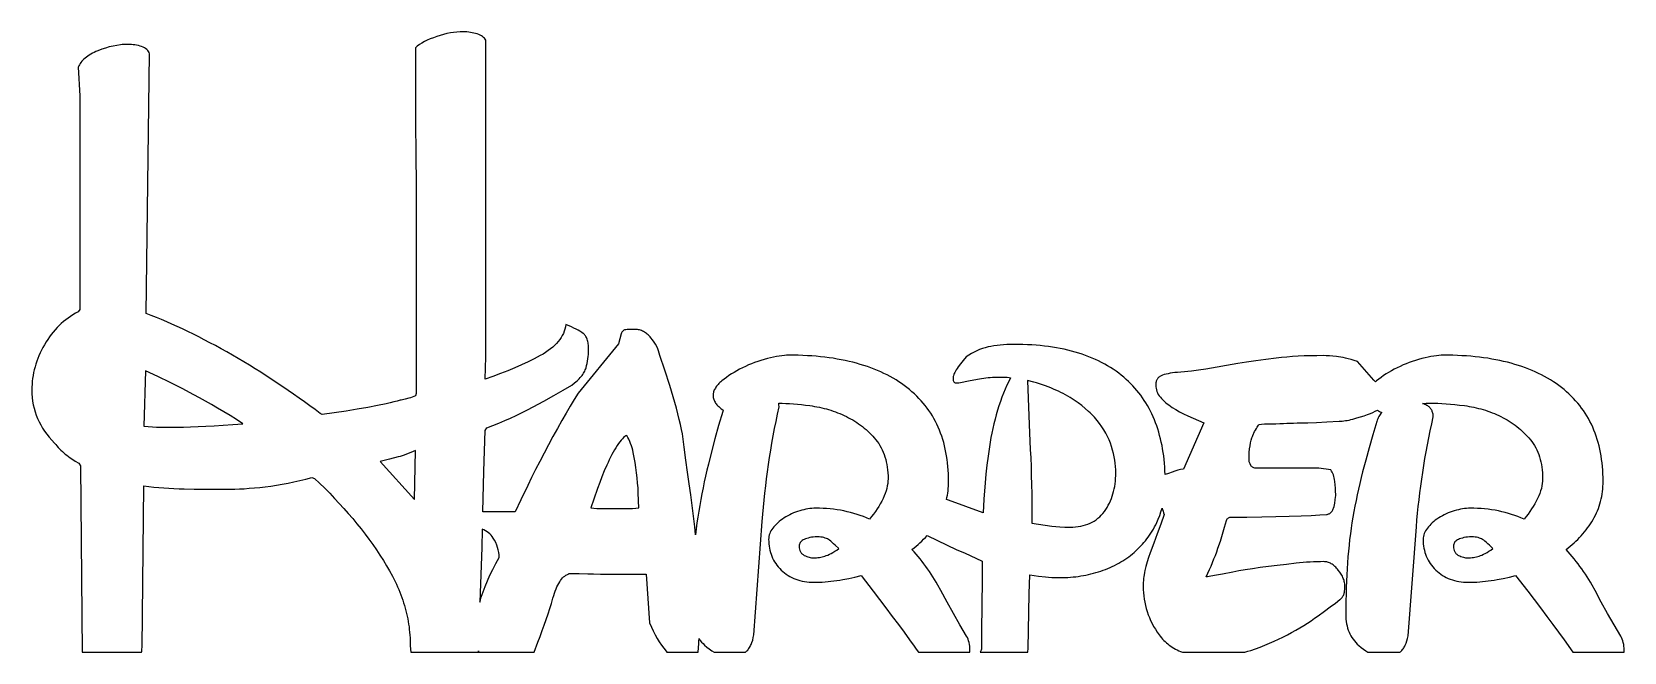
# Model space of a CAD drawing. Extents: x 6 to 257, y 25 to 122.
import ezdxf

# ---------------------------------------------------------------- set-up
doc = ezdxf.new("R2010")
doc.units = 0
doc.layers.add('CAMADA_1', color=18, linetype='CONTINUOUS')

msp = doc.modelspace()

# ---------------------------------------------------------------- linework, layer by layer
at = {"layer": 'CAMADA_1'}
for points in [[(145.68, 24.61), (153.79, 24.61), (153.8, 24.89), (153.79, 25.22), (153.77, 25.53), (153.73, 25.83), (153.67, 26.12), (153.59, 26.4), (153.5, 26.66), (153.4, 26.91), (153.27, 27.15), (152.22, 28.94), (151.2, 30.73), (150.2, 32.52), (149.23, 34.31), (148.73, 35.2), (148.48, 35.63), (148.22, 36.06), (147.95, 36.48), (147.68, 36.9), (147.4, 37.32), (147.12, 37.73), (146.83, 38.13), (146.54, 38.53), (146.24, 38.92), (145.93, 39.31), (145.62, 39.69), (145.3, 40.07), (144.98, 40.44), (144.65, 40.81), (144.98, 41.06), (145.3, 41.32), (145.61, 41.58), (145.92, 41.85), (146.21, 42.13), (146.5, 42.41), (146.78, 42.7), (147.05, 42.99), (151.71, 40.77), (152.94, 40.29), (155.73, 38.95), (155.72, 34.87), (155.7, 33.1), (155.68, 31.51), (155.64, 28.51), (155.63, 25.52), (155.62, 25.29), (155.62, 25.17), (155.6, 25.06), (155.58, 24.95), (155.54, 24.84), (155.49, 24.72), (155.42, 24.61), (162.94, 24.61), (162.96, 25.26), (163.04, 28.05), (163.1, 30.9), (163.16, 33.81), (163.22, 36.78), (164.61, 36.6), (165.7, 36.47), (166.19, 36.43), (166.73, 36.39), (167.33, 36.37), (167.97, 36.37), (168.4, 36.37), (168.82, 36.38), (169.24, 36.4), (169.65, 36.43), (170.07, 36.47), (170.48, 36.51), (170.89, 36.56), (171.29, 36.63), (171.69, 36.69), (172.09, 36.77), (172.49, 36.86), (172.88, 36.95), (173.27, 37.05), (173.66, 37.16), (174.05, 37.28), (174.43, 37.4), (174.81, 37.53), (175.18, 37.67), (175.54, 37.82), (175.9, 37.97), (176.25, 38.13), (176.6, 38.3), (176.94, 38.47), (177.27, 38.65), (177.6, 38.84), (177.92, 39.03), (178.23, 39.24), (178.54, 39.44), (178.84, 39.66), (179.13, 39.88), (179.42, 40.11), (179.7, 40.35), (179.97, 40.59), (180.24, 40.84), (180.5, 41.09), (180.76, 41.36), (181, 41.63), (181.24, 41.9), (181.48, 42.19), (181.7, 42.48), (181.92, 42.77), (182.13, 43.08), (182.34, 43.39), (182.54, 43.71), (182.73, 44.03), (182.92, 44.36), (183.09, 44.7), (183.26, 45.05), (183.51, 45.6), (183.74, 46.16), (183.93, 46.74), (184.1, 47.34), (184.19, 47.1), (184.27, 46.85), (184.35, 46.59), (184.43, 46.31), (183.89, 44.79), (183.35, 43.28), (182.8, 41.78), (182.24, 40.28), (181.97, 39.54), (181.74, 38.83), (181.55, 38.14), (181.39, 37.48), (181.33, 37.15), (181.27, 36.83), (181.22, 36.52), (181.18, 36.21), (181.15, 35.91), (181.13, 35.62), (181.12, 35.33), (181.11, 35.04), (181.12, 34.51), (181.15, 33.99), (181.2, 33.48), (181.27, 32.97), (181.36, 32.47), (181.47, 31.97), (181.59, 31.48), (181.74, 31), (181.91, 30.52), (182.1, 30.05), (182.3, 29.58), (182.53, 29.12), (182.77, 28.67), (183.04, 28.22), (183.33, 27.78), (183.63, 27.35), (183.81, 27.12), (183.99, 26.89), (184.18, 26.68), (184.38, 26.47), (184.58, 26.27), (184.79, 26.08), (185.01, 25.9), (185.24, 25.72), (185.47, 25.55), (185.71, 25.4), (185.95, 25.24), (186.21, 25.1), (186.47, 24.97), (186.74, 24.84), (187.01, 24.72), (187.3, 24.61), (197.13, 24.61), (197.61, 24.75), (198.09, 24.89), (198.84, 25.15), (199.59, 25.42), (200.33, 25.71), (201.05, 26.01), (201.77, 26.32), (202.48, 26.65), (203.17, 26.99), (203.86, 27.35), (204.53, 27.71), (205.18, 28.08), (205.81, 28.45), (206.43, 28.82), (207.02, 29.2), (207.6, 29.57), (208.16, 29.95), (208.7, 30.33), (209.71, 31.07), (210.62, 31.74), (211.43, 32.36), (212.15, 32.92), (212.24, 32.99), (212.33, 33.07), (212.42, 33.15), (212.49, 33.24), (212.56, 33.34), (212.63, 33.45), (212.69, 33.56), (212.74, 33.68), (212.79, 33.81), (212.83, 33.94), (212.86, 34.09), (212.89, 34.24), (212.93, 34.56), (212.94, 34.91), (212.94, 35.07), (212.92, 35.24), (212.9, 35.41), (212.87, 35.57), (212.84, 35.74), (212.79, 35.9), (212.74, 36.07), (212.68, 36.23), (212.61, 36.4), (212.53, 36.57), (212.34, 36.9), (212.13, 37.23), (211.88, 37.56), (211.75, 37.72), (211.61, 37.87), (211.48, 38.01), (211.34, 38.14), (211.2, 38.26), (211.07, 38.37), (210.93, 38.47), (210.79, 38.56), (210.64, 38.63), (210.5, 38.7), (210.36, 38.76), (210.21, 38.8), (210.07, 38.84), (209.92, 38.87), (209.77, 38.88), (209.63, 38.89), (209.09, 38.88), (208.55, 38.87), (208, 38.85), (207.44, 38.82), (206.88, 38.78), (206.33, 38.74), (205.78, 38.68), (205.25, 38.62), (203.7, 38.45), (202.24, 38.29), (200.86, 38.11), (199.56, 37.94), (198.35, 37.77), (197.23, 37.59), (196.19, 37.41), (195.24, 37.23), (193.61, 36.91), (192.37, 36.68), (191.52, 36.55), (191.24, 36.51), (191.06, 36.5), (191.32, 37.06), (191.57, 37.63), (191.82, 38.19), (192.05, 38.75), (192.28, 39.32), (192.5, 39.88), (192.71, 40.45), (192.91, 41.01), (193.3, 42.13), (193.64, 43.23), (193.96, 44.32), (194.24, 45.39), (194.31, 45.51), (194.39, 45.62), (194.48, 45.71), (194.57, 45.78), (194.68, 45.84), (194.79, 45.88), (194.91, 45.91), (195.04, 45.92), (197.49, 45.92), (199.83, 45.95), (202.04, 45.99), (204.12, 46.05), (206.01, 46.11), (207.62, 46.18), (208.96, 46.25), (210.02, 46.31), (210.14, 46.33), (210.24, 46.36), (210.35, 46.4), (210.45, 46.44), (210.54, 46.49), (210.63, 46.55), (210.71, 46.62), (210.79, 46.7), (210.86, 46.78), (210.92, 46.87), (210.99, 46.97), (211.04, 47.07), (211.09, 47.19), (211.14, 47.31), (211.22, 47.57), (211.33, 48.12), (211.42, 48.62), (211.47, 49.08), (211.48, 49.29), (211.48, 49.5), (211.47, 49.97), (211.45, 50.47), (211.41, 51), (211.35, 51.55), (211.31, 51.83), (211.26, 52.09), (211.19, 52.33), (211.12, 52.56), (211.03, 52.78), (210.93, 52.98), (210.81, 53.17), (210.69, 53.34), (208.83, 53.61), (199.02, 53.61), (198.86, 53.62), (198.71, 53.64), (198.57, 53.67), (198.45, 53.72), (198.34, 53.79), (198.24, 53.87), (198.16, 53.96), (198.09, 54.07), (197.97, 54.3), (197.89, 54.52), (197.86, 54.63), (197.84, 54.73), (197.83, 54.83), (197.82, 54.93), (197.83, 55.55), (197.86, 56.12), (197.91, 56.66), (197.97, 57.16), (198.05, 57.62), (198.16, 58.04), (198.28, 58.43), (198.35, 58.61), (198.42, 58.78), (198.7, 59.39), (198.84, 59.64), (198.97, 59.87), (199.09, 60.08), (199.2, 60.25), (199.31, 60.39), (199.41, 60.5), (199.79, 60.56), (200.24, 60.6), (200.78, 60.63), (201.4, 60.64), (202.05, 60.64), (202.66, 60.65), (203.24, 60.67), (203.79, 60.7), (204.32, 60.73), (204.85, 60.75), (205.38, 60.77), (205.91, 60.77), (206.47, 60.77), (207.07, 60.79), (208.43, 60.84), (210.06, 60.92), (212.01, 61.04), (212.25, 61.04), (212.5, 61.06), (212.76, 61.08), (213.02, 61.12), (213.3, 61.16), (213.59, 61.22), (213.89, 61.29), (214.2, 61.37), (214.82, 61.54), (215.41, 61.72), (215.98, 61.9), (216.52, 62.1), (216.95, 62.26), (217.35, 62.43), (217.72, 62.61), (218.08, 62.79), (218.4, 62.59), (218.74, 62.39), (218.61, 62.24), (218.49, 62.08), (218.37, 61.92), (218.27, 61.75), (218.18, 61.57), (218.1, 61.39), (218.04, 61.19), (217.98, 61), (217.34, 58.87), (216.75, 56.84), (216.21, 54.89), (215.72, 53.03), (215.5, 52.13), (215.28, 51.23), (215.07, 50.33), (214.88, 49.44), (214.69, 48.55), (214.52, 47.66), (214.35, 46.78), (214.2, 45.91), (214.05, 45.03), (213.92, 44.15), (213.8, 43.26), (213.68, 42.36), (213.58, 41.46), (213.49, 40.55), (213.41, 39.63), (213.34, 38.71), (213.27, 37.77), (213.22, 36.81), (213.18, 35.83), (213.14, 34.82), (213.11, 33.78), (213.09, 32.73), (213.08, 31.65), (213.07, 30.54), (213.08, 30.16), (213.1, 29.79), (213.14, 29.43), (213.2, 29.08), (213.27, 28.74), (213.36, 28.41), (213.46, 28.09), (213.59, 27.78), (213.72, 27.48), (213.87, 27.19), (214.04, 26.91), (214.23, 26.64), (214.43, 26.37), (214.65, 26.12), (214.88, 25.88), (215.13, 25.65), (215.48, 25.35), (215.85, 25.07), (216.21, 24.83), (216.57, 24.61), (221.62, 24.61), (221.69, 24.67), (221.81, 24.78), (221.91, 24.89), (222.02, 25.02), (222.11, 25.14), (222.21, 25.28), (222.3, 25.42), (222.38, 25.57), (222.45, 25.72), (222.59, 26.05), (222.71, 26.4), (222.81, 26.78), (222.89, 27.19), (224.21, 44.37), (224.3, 45.44), (224.4, 46.51), (224.51, 47.58), (224.63, 48.65), (224.76, 49.72), (224.9, 50.8), (225.05, 51.88), (225.21, 52.96), (225.38, 54.05), (225.56, 55.13), (225.75, 56.22), (225.95, 57.31), (226.17, 58.4), (226.39, 59.5), (226.62, 60.6), (226.86, 61.7), (226.86, 61.85), (226.85, 62), (226.83, 62.14), (226.8, 62.28), (226.77, 62.41), (226.72, 62.54), (226.67, 62.66), (226.62, 62.78), (226.55, 62.89), (226.48, 62.99), (226.39, 63.09), (226.31, 63.19), (226.21, 63.28), (226.1, 63.36), (225.99, 63.44), (225.87, 63.51), (225.71, 63.6), (225.53, 63.68), (225.36, 63.75), (225.17, 63.82), (225.46, 63.85), (225.75, 63.87), (226.04, 63.88), (226.33, 63.89), (226.94, 63.88), (227.57, 63.86), (228.22, 63.83), (228.89, 63.79), (229.58, 63.73), (230.29, 63.66), (231.02, 63.58), (231.77, 63.49), (232.15, 63.44), (232.53, 63.37), (232.9, 63.31), (233.28, 63.23), (233.65, 63.15), (234.01, 63.06), (234.38, 62.96), (234.74, 62.86), (235.1, 62.75), (235.46, 62.63), (235.81, 62.5), (236.16, 62.37), (236.51, 62.23), (236.86, 62.08), (237.2, 61.93), (237.54, 61.76), (237.88, 61.59), (238.21, 61.42), (238.53, 61.23), (238.85, 61.04), (239.16, 60.84), (239.47, 60.63), (239.77, 60.41), (240.06, 60.19), (240.35, 59.96), (240.63, 59.72), (240.9, 59.47), (241.17, 59.22), (241.43, 58.95), (241.69, 58.68), (241.94, 58.4), (242.18, 58.12), (242.42, 57.82), (242.63, 57.51), (242.84, 57.19), (243.02, 56.86), (243.2, 56.52), (243.35, 56.16), (243.5, 55.79), (243.63, 55.41), (243.74, 55.02), (243.84, 54.62), (243.92, 54.2), (243.99, 53.78), (244.04, 53.34), (244.08, 52.89), (244.1, 52.42), (244.11, 51.95), (244.09, 51.58), (244.06, 51.21), (243.99, 50.83), (243.91, 50.44), (243.8, 50.05), (243.66, 49.65), (243.5, 49.24), (243.31, 48.83), (243.1, 48.42), (242.88, 48.01), (242.64, 47.6), (242.38, 47.19), (242.11, 46.79), (241.82, 46.38), (241.51, 45.98), (241.19, 45.58), (240.7, 45.79), (240.21, 45.99), (239.72, 46.17), (239.22, 46.34), (238.71, 46.49), (238.19, 46.63), (237.67, 46.76), (237.14, 46.88), (236.61, 46.98), (236.07, 47.07), (235.52, 47.14), (234.97, 47.2), (234.41, 47.25), (233.85, 47.28), (233.28, 47.3), (232.7, 47.31), (232.4, 47.3), (232.1, 47.28), (231.79, 47.25), (231.47, 47.21), (231.16, 47.15), (230.84, 47.08), (230.51, 47), (230.18, 46.91), (229.85, 46.81), (229.53, 46.69), (229.21, 46.57), (228.9, 46.43), (228.6, 46.28), (228.3, 46.13), (228.01, 45.96), (227.73, 45.78), (227.45, 45.6), (227.19, 45.41), (226.95, 45.22), (226.72, 45.02), (226.5, 44.82), (226.3, 44.61), (226.11, 44.4), (225.94, 44.19), (225.78, 43.97), (225.65, 43.76), (225.53, 43.54), (225.44, 43.31), (225.37, 43.09), (225.31, 42.86), (225.28, 42.63), (225.27, 42.4), (225.28, 42.04), (225.3, 41.69), (225.34, 41.34), (225.4, 41), (225.47, 40.67), (225.55, 40.35), (225.65, 40.04), (225.77, 39.73), (225.9, 39.43), (226.05, 39.14), (226.21, 38.86), (226.39, 38.58), (226.59, 38.32), (226.8, 38.06), (227.02, 37.8), (227.26, 37.56), (227.52, 37.33), (227.78, 37.11), (228.05, 36.91), (228.33, 36.72), (228.62, 36.55), (228.92, 36.39), (229.23, 36.25), (229.55, 36.12), (229.88, 36.01), (230.22, 35.91), (230.56, 35.82), (230.92, 35.76), (231.28, 35.7), (231.66, 35.67), (232.04, 35.64), (232.43, 35.64), (232.87, 35.64), (233.31, 35.65), (233.75, 35.67), (234.19, 35.7), (234.64, 35.74), (235.1, 35.79), (235.55, 35.84), (236.02, 35.9), (236.48, 35.97), (236.95, 36.05), (237.91, 36.23), (238.88, 36.45), (239.86, 36.7), (241.77, 34.23), (243.77, 31.59), (244.78, 30.26), (245.73, 28.97), (246.63, 27.74), (247.49, 26.55), (248.88, 24.61), (256.96, 24.61), (256.97, 24.89), (256.96, 25.22), (256.94, 25.53), (256.9, 25.83), (256.84, 26.12), (256.76, 26.4), (256.67, 26.66), (256.56, 26.91), (256.44, 27.15), (255.39, 28.94), (254.37, 30.73), (253.37, 32.52), (252.4, 34.31), (251.9, 35.2), (251.65, 35.63), (251.39, 36.06), (251.12, 36.48), (250.85, 36.9), (250.57, 37.32), (250.29, 37.73), (250, 38.13), (249.71, 38.53), (249.41, 38.92), (249.1, 39.31), (248.79, 39.69), (248.47, 40.07), (248.15, 40.44), (247.82, 40.81), (248.15, 41.06), (248.47, 41.32), (248.78, 41.58), (249.08, 41.85), (249.37, 42.12), (249.66, 42.4), (249.94, 42.69), (250.21, 42.98), (250.47, 43.28), (250.72, 43.58), (250.97, 43.89), (251.2, 44.2), (251.43, 44.52), (251.65, 44.85), (251.86, 45.18), (252.06, 45.52), (252.26, 45.86), (252.44, 46.21), (252.6, 46.56), (252.76, 46.91), (252.9, 47.28), (253.03, 47.64), (253.15, 48.01), (253.26, 48.39), (253.35, 48.77), (253.43, 49.15), (253.5, 49.54), (253.56, 49.93), (253.6, 50.33), (253.63, 50.73), (253.65, 51.14), (253.66, 51.55), (253.65, 52.15), (253.63, 52.74), (253.6, 53.33), (253.55, 53.9), (253.49, 54.47), (253.42, 55.02), (253.34, 55.57), (253.24, 56.11), (253.14, 56.64), (253.01, 57.16), (252.88, 57.67), (252.73, 58.17), (252.57, 58.66), (252.4, 59.15), (252.21, 59.62), (252.01, 60.09), (251.8, 60.55), (251.58, 61), (251.34, 61.44), (251.09, 61.87), (250.83, 62.29), (250.55, 62.7), (250.26, 63.11), (249.96, 63.5), (249.65, 63.89), (249.32, 64.26), (248.98, 64.63), (248.63, 64.99), (248.26, 65.34), (247.89, 65.68), (247.49, 66.02), (247.09, 66.34), (246.67, 66.65), (246.25, 66.96), (245.81, 67.25), (245.36, 67.54), (244.9, 67.81), (244.43, 68.08), (243.95, 68.33), (243.46, 68.57), (242.96, 68.81), (242.45, 69.03), (241.93, 69.25), (241.39, 69.45), (240.85, 69.65), (240.29, 69.83), (239.73, 70), (239.15, 70.17), (238.56, 70.32), (237.96, 70.47), (237.35, 70.6), (236.73, 70.73), (236.1, 70.84), (235.46, 70.95), (234.81, 71.04), (234.15, 71.13), (233.47, 71.2), (232.79, 71.27), (232.09, 71.32), (231.39, 71.37), (230.67, 71.4), (229.94, 71.43), (229.21, 71.44), (228.46, 71.45), (228.11, 71.44), (227.75, 71.41), (227.36, 71.37), (226.95, 71.31), (226.51, 71.24), (226.06, 71.15), (225.58, 71.04), (225.07, 70.92), (224.56, 70.78), (224.06, 70.63), (223.56, 70.46), (223.07, 70.29), (222.58, 70.1), (222.1, 69.9), (221.63, 69.68), (221.16, 69.46), (220.7, 69.22), (220.26, 68.98), (219.83, 68.73), (219.42, 68.48), (219.02, 68.22), (218.64, 67.95), (218.27, 67.68), (217.91, 67.4), (217.75, 67.26), (217.52, 67.53), (216.04, 69.19), (214.93, 70.45), (214.41, 70.61), (213.93, 70.75), (213.47, 70.87), (213.04, 70.98), (212.64, 71.07), (212.27, 71.15), (211.93, 71.21), (211.61, 71.25), (211.03, 71.31), (210.49, 71.35), (209.97, 71.37), (209.49, 71.38), (208.48, 71.37), (207.49, 71.36), (206.52, 71.32), (205.58, 71.28), (204.66, 71.22), (203.77, 71.16), (202.91, 71.08), (202.07, 70.98), (200.45, 70.78), (198.9, 70.57), (197.43, 70.35), (196.03, 70.12), (190.99, 69.26), (189.84, 69.08), (188.72, 68.93), (188.17, 68.86), (187.62, 68.81), (187.08, 68.76), (186.55, 68.73), (186.13, 68.69), (185.74, 68.64), (185.38, 68.59), (185.04, 68.53), (184.73, 68.46), (184.45, 68.38), (184.19, 68.29), (183.96, 68.2), (183.86, 68.14), (183.76, 68.09), (183.67, 68.02), (183.59, 67.96), (183.51, 67.88), (183.44, 67.81), (183.37, 67.72), (183.32, 67.63), (183.27, 67.54), (183.22, 67.44), (183.18, 67.34), (183.15, 67.23), (183.13, 67.11), (183.11, 66.99), (183.1, 66.74), (183.11, 66.48), (183.15, 66.22), (183.2, 65.97), (183.28, 65.73), (183.39, 65.49), (183.51, 65.26), (183.66, 65.03), (183.83, 64.82), (184.02, 64.6), (184.22, 64.39), (184.43, 64.19), (184.66, 63.99), (184.9, 63.79), (185.15, 63.6), (185.41, 63.41), (185.69, 63.22), (186.26, 62.87), (186.86, 62.53), (187.49, 62.2), (188.14, 61.9), (190.66, 60.77), (187.48, 53.48), (187.02, 53.4), (186.56, 53.29), (186.12, 53.16), (185.69, 53.01), (185.13, 52.8), (184.59, 52.61), (184.56, 53.22), (184.53, 53.81), (184.48, 54.4), (184.42, 54.98), (184.36, 55.56), (184.28, 56.12), (184.19, 56.67), (184.09, 57.22), (183.98, 57.75), (183.85, 58.28), (183.72, 58.8), (183.58, 59.31), (183.42, 59.81), (183.26, 60.3), (183.08, 60.78), (182.9, 61.26), (182.7, 61.72), (182.49, 62.18), (182.27, 62.63), (182.05, 63.06), (181.81, 63.49), (181.55, 63.91), (181.29, 64.32), (181.02, 64.73), (180.74, 65.12), (180.45, 65.5), (180.14, 65.88), (179.83, 66.25), (179.5, 66.6), (179.16, 66.95), (178.82, 67.29), (178.46, 67.62), (178.07, 67.96), (177.67, 68.29), (177.26, 68.61), (176.84, 68.92), (176.41, 69.22), (175.96, 69.5), (175.51, 69.78), (175.05, 70.04), (174.57, 70.3), (174.09, 70.54), (173.59, 70.77), (173.09, 70.99), (172.57, 71.2), (172.04, 71.4), (171.5, 71.59), (170.96, 71.77), (170.4, 71.94), (169.83, 72.09), (169.25, 72.24), (168.66, 72.37), (168.05, 72.5), (167.44, 72.61), (166.82, 72.71), (166.19, 72.81), (165.54, 72.89), (164.89, 72.96), (164.22, 73.02), (163.55, 73.07), (162.86, 73.1), (162.16, 73.13), (161.46, 73.15), (160.74, 73.15), (160.18, 73.14), (159.63, 73.13), (159.1, 73.09), (158.58, 73.05), (158.08, 72.99), (157.59, 72.92), (157.12, 72.83), (156.66, 72.74), (156.21, 72.62), (155.76, 72.49), (155.32, 72.33), (154.89, 72.14), (154.46, 71.94), (154.03, 71.71), (153.61, 71.46), (153.2, 71.19), (152.71, 70.62), (152.29, 70.08), (151.94, 69.59), (151.78, 69.37), (151.65, 69.15), (151.53, 68.94), (151.42, 68.74), (151.33, 68.56), (151.26, 68.38), (151.2, 68.21), (151.16, 68.06), (151.14, 67.91), (151.13, 67.78), (151.14, 67.61), (151.17, 67.46), (151.22, 67.34), (151.28, 67.24), (151.37, 67.16), (151.48, 67.1), (151.6, 67.07), (151.75, 67.06), (152.06, 67.06), (153.86, 67.43), (155.31, 67.73), (155.64, 67.79), (155.97, 67.84), (156.31, 67.88), (156.65, 67.92), (156.99, 67.95), (157.34, 67.97), (157.69, 67.98), (158.05, 67.99), (159.14, 67.99), (159.42, 67.98), (159.69, 67.96), (159.96, 67.93), (160.22, 67.88), (159.92, 67.3), (159.63, 66.71), (159.35, 66.1), (159.09, 65.47), (158.83, 64.82), (158.6, 64.15), (158.37, 63.47), (158.16, 62.77), (157.96, 62.06), (157.77, 61.34), (157.59, 60.62), (157.42, 59.9), (157.26, 59.17), (157.12, 58.45), (156.99, 57.72), (156.86, 56.98), (156.65, 55.52), (156.46, 54.09), (156.31, 52.68), (156.19, 51.3), (156.01, 48.75), (155.88, 46.6), (150.41, 48.56), (150.41, 48.56), (150.1, 48.66), (150.18, 49.01), (150.25, 49.36), (150.3, 49.71), (150.35, 50.07), (150.39, 50.44), (150.41, 50.81), (150.43, 51.18), (150.43, 51.55), (150.43, 52.15), (150.41, 52.74), (150.38, 53.33), (150.33, 53.9), (150.27, 54.47), (150.2, 55.02), (150.12, 55.57), (150.02, 56.11), (149.91, 56.64), (149.79, 57.16), (149.66, 57.67), (149.51, 58.17), (149.35, 58.66), (149.18, 59.15), (148.99, 59.62), (148.79, 60.09), (148.58, 60.55), (148.36, 61), (148.12, 61.44), (147.87, 61.87), (147.61, 62.29), (147.33, 62.7), (147.04, 63.11), (146.74, 63.5), (146.43, 63.89), (146.1, 64.26), (145.76, 64.63), (145.41, 64.99), (145.04, 65.34), (144.66, 65.68), (144.27, 66.02), (143.87, 66.34), (143.45, 66.65), (143.03, 66.96), (142.59, 67.25), (142.14, 67.54), (141.68, 67.81), (141.21, 68.08), (140.73, 68.33), (140.24, 68.57), (139.74, 68.81), (139.23, 69.03), (138.7, 69.25), (138.17, 69.45), (137.63, 69.65), (137.07, 69.83), (136.5, 70), (135.93, 70.17), (135.34, 70.32), (134.74, 70.47), (134.13, 70.6), (133.51, 70.73), (132.88, 70.84), (132.24, 70.95), (131.59, 71.04), (130.92, 71.13), (130.25, 71.2), (129.57, 71.27), (128.87, 71.32), (128.17, 71.37), (127.45, 71.4), (126.72, 71.43), (125.98, 71.44), (125.23, 71.45), (124.89, 71.44), (124.53, 71.41), (124.14, 71.37), (123.73, 71.31), (123.29, 71.24), (122.83, 71.15), (122.35, 71.04), (121.85, 70.92), (121.34, 70.78), (120.84, 70.63), (120.34, 70.46), (119.85, 70.29), (119.36, 70.1), (118.88, 69.9), (118.41, 69.68), (117.94, 69.46), (117.48, 69.22), (117.04, 68.98), (116.61, 68.73), (116.2, 68.48), (115.8, 68.22), (115.42, 67.95), (115.05, 67.68), (114.69, 67.4), (114.52, 67.26), (114.36, 67.12), (114.22, 66.98), (114.08, 66.83), (113.96, 66.69), (113.84, 66.55), (113.74, 66.4), (113.65, 66.26), (113.56, 66.11), (113.49, 65.97), (113.43, 65.82), (113.38, 65.67), (113.35, 65.53), (113.32, 65.38), (113.3, 65.23), (113.3, 65.08), (113.3, 64.93), (113.32, 64.78), (113.35, 64.63), (113.4, 64.48), (113.45, 64.33), (113.52, 64.18), (113.6, 64.04), (113.69, 63.89), (113.8, 63.75), (113.91, 63.61), (114.04, 63.47), (114.18, 63.33), (114.34, 63.19), (114.5, 63.05), (114.68, 62.92), (114.87, 62.78), (114.81, 62.57), (114.17, 60.36), (113.58, 58.24), (113.04, 56.21), (112.56, 54.27), (112.33, 53.33), (112.11, 52.39), (111.91, 51.45), (111.71, 50.52), (111.52, 49.59), (111.35, 48.67), (111.18, 47.76), (111.03, 46.84), (110.88, 45.92), (110.75, 45), (110.63, 44.06), (110.51, 43.12), (110.39, 44.4), (110.21, 46.05), (110.01, 47.72), (109.78, 49.43), (109.53, 51.17), (109.26, 52.98), (109, 54.9), (108.73, 56.93), (108.47, 59.06), (108.32, 59.75), (108.15, 60.5), (107.96, 61.31), (107.74, 62.18), (107.5, 63.07), (107.26, 63.97), (107, 64.86), (106.74, 65.76), (106.48, 66.64), (106.21, 67.48), (105.95, 68.29), (105.68, 69.07), (104.88, 71.39), (104.8, 71.76), (104.7, 72.12), (104.56, 72.47), (104.4, 72.82), (104.22, 73.17), (104, 73.51), (103.76, 73.85), (103.49, 74.18), (103.35, 74.34), (103.21, 74.49), (103.06, 74.63), (102.92, 74.76), (102.77, 74.88), (102.62, 74.99), (102.47, 75.09), (102.32, 75.17), (102.16, 75.25), (102.01, 75.32), (101.85, 75.38), (101.69, 75.42), (101.53, 75.46), (101.37, 75.48), (101.2, 75.5), (101.04, 75.51), (100.24, 75.51), (99.99, 75.5), (99.76, 75.49), (99.56, 75.47), (99.38, 75.44), (99.3, 75.42), (99.22, 75.38), (99.14, 75.32), (99.07, 75.26), (98.99, 75.18), (98.92, 75.08), (98.85, 74.97), (98.78, 74.84), (98.39, 73.25), (92.02, 65.43), (91.41, 64.46), (90.78, 63.42), (90.12, 62.31), (89.43, 61.12), (88.74, 59.88), (88.04, 58.61), (87.34, 57.32), (86.65, 56.01), (85.96, 54.7), (85.31, 53.41), (84.67, 52.14), (84.06, 50.9), (82.97, 48.63), (82.07, 46.73), (77.7, 46.73), (76.96, 46.74), (77.14, 53.11), (77.35, 59.58), (77.61, 59.97), (78.57, 60.35), (79.51, 60.73), (80.44, 61.12), (81.36, 61.53), (82.26, 61.95), (83.16, 62.39), (84.04, 62.83), (84.91, 63.29), (86.58, 64.2), (88.16, 65.08), (89.63, 65.93), (91.01, 66.74), (91.45, 67.07), (91.65, 67.24), (91.84, 67.41), (92.03, 67.57), (92.19, 67.74), (92.35, 67.91), (92.5, 68.08), (92.63, 68.25), (92.76, 68.42), (92.87, 68.59), (92.97, 68.76), (93.06, 68.94), (93.14, 69.11), (93.21, 69.28), (93.26, 69.46), (93.35, 69.81), (93.44, 70.16), (93.5, 70.51), (93.56, 70.87), (93.6, 71.22), (93.63, 71.58), (93.65, 71.94), (93.66, 72.31), (93.65, 72.78), (93.63, 73.01), (93.61, 73.22), (93.58, 73.42), (93.54, 73.6), (93.49, 73.78), (93.44, 73.95), (93.39, 74.11), (93.32, 74.25), (93.25, 74.39), (93.17, 74.51), (93.09, 74.62), (93, 74.72), (92.9, 74.81), (92.8, 74.89), (92.57, 75.05), (92.3, 75.21), (92.01, 75.37), (91.69, 75.54), (91.33, 75.72), (90.94, 75.9), (90.08, 76.29), (90.02, 75.93), (89.93, 75.57), (89.82, 75.23), (89.68, 74.89), (89.51, 74.55), (89.32, 74.23), (89.11, 73.91), (88.87, 73.6), (88.6, 73.3), (88.31, 73), (88, 72.71), (87.65, 72.43), (87.29, 72.16), (86.89, 71.89), (86.48, 71.63), (86.03, 71.38), (85.1, 70.89), (84.12, 70.4), (83.1, 69.93), (82.04, 69.46), (80.93, 69), (79.78, 68.55), (78.58, 68.1), (77.35, 67.67), (77.4, 69.43), (77.45, 71.15), (77.47, 72.81), (77.48, 74.43), (77.48, 121.11), (77.37, 121.28), (77.24, 121.43), (77.1, 121.57), (76.93, 121.7), (76.75, 121.81), (76.55, 121.92), (76.33, 122.02), (76.09, 122.11), (75.83, 122.19), (75.58, 122.25), (75.31, 122.31), (75.04, 122.36), (74.77, 122.39), (74.48, 122.42), (74.19, 122.44), (73.9, 122.44), (73.4, 122.43), (72.89, 122.4), (72.38, 122.34), (71.86, 122.26), (71.33, 122.16), (70.8, 122.03), (70.26, 121.88), (69.72, 121.71), (69.19, 121.52), (68.69, 121.33), (68.22, 121.12), (67.78, 120.9), (67.37, 120.67), (67, 120.43), (66.65, 120.18), (66.34, 119.92), (66.34, 115.28), (66.34, 112.36), (66.36, 109.56), (66.38, 106.89), (66.4, 104.34), (66.43, 101.89), (66.45, 99.51), (66.47, 97.21), (66.47, 94.99), (66.47, 65.41), (66.34, 65.01), (66.1, 64.92), (65.85, 64.82), (65.59, 64.73), (65.31, 64.65), (64.72, 64.49), (64.08, 64.35), (63.95, 64.35), (63.47, 64.22), (62.94, 64.08), (62.36, 63.94), (61.75, 63.8), (60.38, 63.52), (58.85, 63.22), (57.17, 62.93), (55.41, 62.64), (53.56, 62.37), (51.62, 62.1), (51.35, 62.23), (50.52, 62.86), (49.68, 63.48), (48.84, 64.09), (48, 64.69), (47.15, 65.29), (46.29, 65.89), (45.44, 66.47), (44.57, 67.05), (43.7, 67.63), (42.83, 68.19), (41.95, 68.75), (41.07, 69.3), (40.18, 69.85), (39.29, 70.39), (38.39, 70.92), (37.49, 71.45), (36.59, 71.96), (35.7, 72.46), (34.81, 72.95), (33.93, 73.42), (33.06, 73.88), (32.19, 74.33), (31.33, 74.76), (30.48, 75.18), (29.63, 75.58), (28.79, 75.97), (27.96, 76.34), (27.14, 76.71), (26.32, 77.05), (25.5, 77.39), (24.7, 77.71), (23.9, 78.01), (24.43, 118.99), (24.35, 119.18), (24.25, 119.36), (24.13, 119.52), (23.98, 119.67), (23.81, 119.81), (23.62, 119.93), (23.41, 120.03), (23.17, 120.12), (22.92, 120.2), (22.66, 120.27), (22.39, 120.32), (22.12, 120.37), (21.85, 120.41), (21.56, 120.43), (21.28, 120.45), (20.98, 120.45), (20.7, 120.45), (20.41, 120.44), (20.13, 120.42), (19.84, 120.39), (19.26, 120.31), (18.68, 120.2), (18.08, 120.06), (17.49, 119.89), (16.88, 119.69), (16.27, 119.46), (15.97, 119.33), (15.69, 119.2), (15.42, 119.06), (15.16, 118.92), (14.91, 118.78), (14.68, 118.63), (14.47, 118.47), (14.27, 118.31), (14.08, 118.15), (13.9, 117.98), (13.74, 117.81), (13.6, 117.63), (13.47, 117.45), (13.35, 117.26), (13.25, 117.07), (13.16, 116.87), (13.42, 112.36), (13.42, 78.67), (13.16, 78.28), (12.75, 78.05), (12.35, 77.82), (11.96, 77.57), (11.58, 77.31), (11.21, 77.03), (10.86, 76.74), (10.51, 76.44), (10.17, 76.12), (9.85, 75.79), (9.53, 75.45), (9.22, 75.09), (8.93, 74.72), (8.64, 74.34), (8.37, 73.94), (8.1, 73.53), (7.85, 73.1), (7.61, 72.67), (7.38, 72.24), (7.17, 71.8), (6.98, 71.36), (6.8, 70.92), (6.64, 70.48), (6.49, 70.04), (6.36, 69.59), (6.24, 69.14), (6.14, 68.69), (6.06, 68.24), (5.99, 67.78), (5.93, 67.33), (5.89, 66.87), (5.87, 66.41), (5.86, 65.94), (5.88, 65.35), (5.92, 64.77), (5.99, 64.19), (6.08, 63.63), (6.21, 63.07), (6.36, 62.53), (6.55, 61.99), (6.76, 61.47), (6.99, 60.95), (7.26, 60.44), (7.55, 59.94), (7.88, 59.45), (8.23, 58.97), (8.6, 58.5), (9.01, 58.04), (9.44, 57.59), (9.63, 57.36), (9.82, 57.13), (10.02, 56.91), (10.23, 56.69), (10.44, 56.48), (10.67, 56.27), (10.9, 56.06), (11.13, 55.86), (11.38, 55.67), (11.63, 55.47), (11.89, 55.28), (12.15, 55.1), (12.71, 54.74), (13.29, 54.4), (13.55, 54.01), (13.81, 24.61), (23.15, 24.61), (23.19, 24.79), (23.21, 24.97), (23.23, 25.16), (23.24, 25.36), (23.5, 50.82), (24.3, 50.73), (25.09, 50.64), (25.89, 50.57), (26.68, 50.51), (27.48, 50.46), (28.27, 50.41), (29.07, 50.38), (29.87, 50.36), (31.47, 50.33), (33.12, 50.31), (34.79, 50.3), (36.5, 50.29), (37.17, 50.3), (37.88, 50.32), (38.61, 50.35), (39.37, 50.39), (40.15, 50.45), (40.96, 50.52), (41.8, 50.6), (42.66, 50.69), (43.55, 50.8), (44.44, 50.93), (45.35, 51.08), (46.26, 51.25), (47.19, 51.45), (48.12, 51.66), (49.07, 51.89), (50.03, 52.15), (50.42, 52.02), (51.24, 51.24), (52.04, 50.45), (52.83, 49.66), (53.59, 48.87), (54.33, 48.08), (55.06, 47.28), (55.77, 46.47), (56.46, 45.67), (57.13, 44.86), (57.78, 44.04), (58.41, 43.23), (59.03, 42.41), (59.62, 41.58), (60.2, 40.75), (60.76, 39.92), (61.3, 39.09), (61.81, 38.25), (62.29, 37.41), (62.74, 36.57), (63.16, 35.73), (63.35, 35.31), (63.54, 34.89), (63.72, 34.47), (63.89, 34.05), (64.05, 33.63), (64.2, 33.21), (64.35, 32.79), (64.48, 32.37), (64.61, 31.95), (64.73, 31.53), (64.84, 31.11), (64.95, 30.69), (65.04, 30.27), (65.13, 29.85), (65.21, 29.42), (65.28, 29), (65.34, 28.58), (65.39, 28.16), (65.44, 27.74), (65.48, 27.31), (65.51, 26.89), (65.53, 26.47), (65.54, 26.05), (65.54, 25.62), (65.63, 24.61), (76.29, 24.61), (76.28, 24.83), (76.36, 24.61), (85.06, 24.61), (85.65, 26.17), (86.01, 27.09), (86.35, 28), (86.67, 28.89), (86.98, 29.77), (87.27, 30.63), (87.54, 31.48), (87.8, 32.31), (88.04, 33.13), (88.16, 33.53), (88.28, 33.9), (88.41, 34.25), (88.54, 34.59), (88.67, 34.9), (88.81, 35.19), (88.96, 35.45), (89.1, 35.7), (89.25, 35.93), (89.41, 36.13), (89.57, 36.31), (89.73, 36.48), (89.9, 36.62), (90.07, 36.74), (90.25, 36.83), (90.43, 36.91), (90.47, 36.94), (90.53, 36.97), (90.6, 36.99), (90.69, 37.01), (90.93, 37.04), (91.22, 37.04), (92.2, 37.03), (93.55, 36.98), (94.43, 36.95), (95.55, 36.93), (96.91, 36.92), (98.52, 36.91), (102.76, 36.91), (103.29, 29.22), (103.57, 28.57), (103.85, 27.95), (104.15, 27.35), (104.47, 26.78), (104.8, 26.24), (105.15, 25.73), (105.51, 25.24), (105.88, 24.78), (106.02, 24.61), (110.93, 24.61), (111.01, 25.28), (111.05, 25.97), (111.07, 26.33), (111.08, 26.74), (111.27, 26.47), (111.48, 26.21), (111.71, 25.96), (111.96, 25.73), (112.33, 25.4), (112.7, 25.11), (113.08, 24.84), (113.46, 24.61), (118.42, 24.61), (118.52, 24.71), (118.64, 24.82), (118.75, 24.94), (118.85, 25.07), (118.95, 25.2), (119.04, 25.34), (119.13, 25.49), (119.21, 25.64), (119.29, 25.8), (119.42, 26.14), (119.54, 26.51), (119.64, 26.91), (119.72, 27.33), (121.04, 45.24), (121.13, 46.35), (121.23, 47.47), (121.34, 48.58), (121.46, 49.7), (121.59, 50.82), (121.73, 51.95), (121.88, 53.07), (122.04, 54.2), (122.21, 55.33), (122.39, 56.46), (122.58, 57.59), (122.78, 58.73), (123, 59.87), (123.22, 61.01), (123.45, 62.15), (123.7, 63.3), (123.68, 63.6), (123.66, 63.74), (123.64, 63.88), (124.2, 63.87), (124.77, 63.84), (125.36, 63.81), (125.96, 63.76), (126.58, 63.71), (127.22, 63.65), (127.88, 63.57), (128.55, 63.49), (128.93, 63.44), (129.31, 63.37), (129.68, 63.31), (130.05, 63.23), (130.42, 63.15), (130.79, 63.06), (131.16, 62.96), (131.52, 62.86), (131.88, 62.75), (132.23, 62.63), (132.59, 62.5), (132.94, 62.37), (133.29, 62.23), (133.63, 62.08), (133.98, 61.93), (134.32, 61.76), (134.66, 61.59), (134.99, 61.42), (135.31, 61.23), (135.63, 61.04), (135.94, 60.84), (136.25, 60.63), (136.55, 60.41), (136.84, 60.19), (137.13, 59.96), (137.41, 59.72), (137.68, 59.47), (137.95, 59.22), (138.21, 58.95), (138.47, 58.68), (138.72, 58.4), (138.96, 58.12), (139.19, 57.82), (139.41, 57.51), (139.61, 57.19), (139.8, 56.86), (139.97, 56.52), (140.13, 56.16), (140.28, 55.79), (140.4, 55.41), (140.52, 55.02), (140.61, 54.62), (140.7, 54.2), (140.76, 53.78), (140.82, 53.34), (140.85, 52.89), (140.88, 52.42), (140.88, 51.95), (140.87, 51.58), (140.83, 51.21), (140.77, 50.83), (140.68, 50.44), (140.57, 50.05), (140.44, 49.65), (140.27, 49.24), (140.09, 48.83), (139.88, 48.42), (139.66, 48.01), (139.42, 47.6), (139.16, 47.19), (138.89, 46.79), (138.6, 46.38), (138.29, 45.98), (137.97, 45.58), (137.48, 45.79), (136.99, 45.99), (136.5, 46.17), (135.99, 46.34), (135.48, 46.49), (134.97, 46.63), (134.45, 46.76), (133.92, 46.88), (133.39, 46.98), (132.85, 47.07), (132.3, 47.14), (131.75, 47.2), (131.19, 47.25), (130.63, 47.28), (130.06, 47.3), (129.48, 47.31), (129.18, 47.3), (128.87, 47.28), (128.56, 47.25), (128.25, 47.21), (127.93, 47.15), (127.61, 47.08), (127.29, 47), (126.96, 46.91), (126.63, 46.81), (126.31, 46.69), (125.99, 46.57), (125.68, 46.43), (125.38, 46.28), (125.08, 46.13), (124.79, 45.96), (124.5, 45.78), (124.23, 45.6), (123.97, 45.41), (123.72, 45.22), (123.49, 45.02), (123.28, 44.82), (123.07, 44.61), (122.89, 44.4), (122.71, 44.19), (122.56, 43.97), (122.42, 43.76), (122.31, 43.54), (122.22, 43.31), (122.14, 43.09), (122.09, 42.86), (122.06, 42.63), (122.05, 42.4), (122.06, 42.04), (122.08, 41.69), (122.12, 41.34), (122.18, 41), (122.25, 40.67), (122.33, 40.35), (122.43, 40.04), (122.55, 39.73), (122.68, 39.43), (122.83, 39.14), (122.99, 38.86), (123.17, 38.58), (123.36, 38.32), (123.57, 38.06), (123.8, 37.8), (124.04, 37.56), (124.29, 37.33), (124.56, 37.11), (124.83, 36.91), (125.11, 36.72), (125.4, 36.55), (125.7, 36.39), (126.01, 36.25), (126.33, 36.12), (126.66, 36.01), (126.99, 35.91), (127.34, 35.82), (127.7, 35.76), (128.06, 35.7), (128.44, 35.67), (128.82, 35.64), (129.21, 35.64), (129.65, 35.64), (130.08, 35.65), (130.52, 35.67), (130.97, 35.7), (131.42, 35.74), (131.87, 35.79), (132.33, 35.84), (132.79, 35.9), (133.26, 35.97), (133.73, 36.05), (134.68, 36.23), (135.65, 36.45), (136.64, 36.7), (138.55, 34.23), (140.55, 31.59), (141.56, 30.26), (142.51, 28.97), (143.41, 27.74), (144.27, 26.55), (144.99, 25.55), (145.34, 25.07)], [(28.67, 60.11), (29.76, 60.12), (30.89, 60.14), (32.08, 60.18), (33.31, 60.24), (34.62, 60.31), (36.03, 60.41), (37.54, 60.51), (39.15, 60.64), (38.13, 61.29), (37.12, 61.92), (36.13, 62.52), (35.15, 63.11), (34.19, 63.67), (33.24, 64.21), (32.31, 64.72), (31.39, 65.21), (29.55, 66.17), (27.66, 67.12), (25.73, 68.06), (23.77, 68.99), (23.5, 60.24), (24.21, 60.18), (24.89, 60.14), (25.54, 60.12), (26.15, 60.11)], [(162.86, 67.47), (162.97, 64.66), (163.08, 61.9), (163.2, 59.21), (163.32, 56.57), (163.38, 55.24), (163.44, 53.88), (163.48, 52.49), (163.52, 51.05), (163.55, 49.58), (163.57, 48.07), (163.58, 46.53), (163.58, 44.94), (166.73, 44.48), (167.32, 44.41), (167.99, 44.36), (168.74, 44.33), (169.58, 44.32), (170.02, 44.33), (170.45, 44.36), (170.87, 44.41), (171.27, 44.48), (171.66, 44.57), (172.03, 44.67), (172.39, 44.8), (172.74, 44.94), (173.07, 45.11), (173.39, 45.29), (173.69, 45.5), (173.98, 45.72), (174.26, 45.96), (174.52, 46.22), (174.77, 46.5), (175, 46.8), (175.22, 47.12), (175.42, 47.44), (175.61, 47.77), (175.79, 48.11), (175.95, 48.46), (176.1, 48.82), (176.24, 49.19), (176.36, 49.57), (176.46, 49.95), (176.55, 50.35), (176.63, 50.75), (176.7, 51.16), (176.74, 51.58), (176.78, 52.01), (176.8, 52.45), (176.81, 52.9), (176.8, 53.39), (176.77, 53.89), (176.71, 54.4), (176.64, 54.91), (176.55, 55.43), (176.43, 55.96), (176.29, 56.49), (176.14, 57.03), (175.95, 57.57), (175.74, 58.1), (175.5, 58.63), (175.23, 59.15), (174.93, 59.66), (174.61, 60.17), (174.25, 60.67), (173.86, 61.17), (173.66, 61.41), (173.45, 61.65), (173.22, 61.89), (172.99, 62.13), (172.76, 62.36), (172.51, 62.59), (171.99, 63.05), (171.44, 63.5), (170.85, 63.94), (170.23, 64.36), (169.58, 64.78), (169.23, 64.99), (168.88, 65.19), (168.52, 65.38), (168.15, 65.57), (167.77, 65.75), (167.37, 65.93), (166.97, 66.11), (166.55, 66.28), (166.13, 66.45), (165.69, 66.61), (165.25, 66.76), (164.79, 66.91), (164.32, 67.06), (163.85, 67.2)], [(94.01, 47.39), (94.47, 47.33), (94.94, 47.29), (95.4, 47.26), (95.87, 47.26), (99.58, 47.26), (100.1, 47.26), (100.61, 47.29), (101.1, 47.33), (101.57, 47.39), (101.55, 48.45), (101.5, 49.78), (101.46, 50.52), (101.4, 51.28), (101.33, 52.08), (101.24, 52.89), (101.13, 53.71), (101.01, 54.52), (100.86, 55.31), (100.71, 56.08), (100.62, 56.45), (100.52, 56.82), (100.41, 57.17), (100.29, 57.52), (100.16, 57.85), (100.02, 58.18), (99.87, 58.49), (99.71, 58.79), (99.54, 58.71), (99.37, 58.6), (99.19, 58.45), (99, 58.26), (98.81, 58.05), (98.61, 57.8), (98.4, 57.52), (98.19, 57.2), (97.97, 56.86), (97.76, 56.51), (97.55, 56.14), (97.34, 55.76), (97.14, 55.36), (96.93, 54.95), (96.73, 54.53), (96.53, 54.09), (96.14, 53.19), (95.77, 52.28), (95.41, 51.36), (95.07, 50.44), (94.47, 48.75)], [(66.34, 56.39), (65.62, 56.08), (64.93, 55.81), (64.59, 55.69), (64.26, 55.59), (63.94, 55.49), (63.62, 55.4), (62.28, 55.05), (60.77, 54.67), (66.21, 48.7)], [(76.49, 32.47), (76.61, 32.88), (76.73, 33.29), (76.87, 33.71), (77.02, 34.13), (77.34, 34.98), (77.71, 35.86), (78.11, 36.76), (78.55, 37.67), (79.03, 38.61), (79.55, 39.56), (79.54, 39.96), (79.5, 40.35), (79.42, 40.74), (79.32, 41.12), (79.19, 41.5), (79.03, 41.88), (78.84, 42.25), (78.62, 42.61), (78.46, 42.85), (78.29, 43.06), (78.09, 43.26), (77.88, 43.45), (77.66, 43.61), (77.42, 43.76), (77.16, 43.9), (76.89, 44.02), (76.88, 43.93), (76.8, 41.13), (76.71, 38.29), (76.61, 35.4)], [(129.13, 39.48), (129.36, 39.49), (129.59, 39.5), (129.82, 39.52), (130.05, 39.55), (130.27, 39.59), (130.49, 39.63), (130.71, 39.69), (130.92, 39.75), (131.15, 39.83), (131.38, 39.92), (131.64, 40.04), (131.9, 40.18), (132.18, 40.34), (132.48, 40.52), (132.79, 40.72), (133.11, 40.94), (132.55, 41.48), (132.3, 41.72), (132.07, 41.92), (131.85, 42.1), (131.66, 42.25), (131.48, 42.37), (131.32, 42.47), (131.16, 42.54), (130.98, 42.61), (130.77, 42.67), (130.54, 42.72), (130.29, 42.75), (130.02, 42.78), (129.72, 42.79), (129.4, 42.8), (129.09, 42.76), (128.81, 42.72), (128.54, 42.67), (128.3, 42.61), (128.07, 42.54), (127.86, 42.47), (127.68, 42.39), (127.51, 42.3), (127.36, 42.21), (127.23, 42.1), (127.12, 42), (127.04, 41.88), (126.97, 41.75), (126.92, 41.62), (126.89, 41.49), (126.88, 41.34), (126.89, 41.08), (126.93, 40.85), (126.99, 40.64), (127.03, 40.54), (127.08, 40.44), (127.13, 40.36), (127.19, 40.27), (127.25, 40.19), (127.33, 40.12), (127.4, 40.05), (127.49, 39.99), (127.58, 39.93), (127.67, 39.88), (127.87, 39.79), (128.06, 39.71), (128.25, 39.64), (128.44, 39.58), (128.62, 39.54), (128.79, 39.51), (128.97, 39.49)], [(232.3, 39.48), (232.53, 39.49), (232.76, 39.5), (232.99, 39.52), (233.21, 39.55), (233.44, 39.59), (233.66, 39.63), (233.88, 39.69), (234.09, 39.75), (234.32, 39.83), (234.55, 39.92), (234.8, 40.04), (235.07, 40.18), (235.35, 40.34), (235.65, 40.52), (235.96, 40.72), (236.28, 40.94), (235.72, 41.48), (235.47, 41.72), (235.24, 41.92), (235.02, 42.1), (234.83, 42.25), (234.65, 42.37), (234.49, 42.47), (234.33, 42.54), (234.15, 42.61), (233.94, 42.67), (233.71, 42.72), (233.46, 42.75), (233.19, 42.78), (232.89, 42.79), (232.57, 42.8), (232.26, 42.76), (231.98, 42.72), (231.71, 42.67), (231.47, 42.61), (231.24, 42.54), (231.03, 42.47), (230.84, 42.39), (230.68, 42.3), (230.53, 42.21), (230.4, 42.1), (230.29, 42), (230.21, 41.88), (230.14, 41.75), (230.09, 41.62), (230.06, 41.49), (230.05, 41.34), (230.06, 41.08), (230.1, 40.85), (230.16, 40.64), (230.2, 40.54), (230.25, 40.44), (230.3, 40.36), (230.36, 40.27), (230.42, 40.19), (230.5, 40.12), (230.57, 40.05), (230.66, 39.99), (230.75, 39.93), (230.84, 39.88), (231.04, 39.79), (231.23, 39.71), (231.42, 39.64), (231.61, 39.58), (231.79, 39.54), (231.96, 39.51), (232.13, 39.49)]]:
    msp.add_lwpolyline(points, close=True, dxfattribs=at)

doc.saveas('drawing.dxf')
